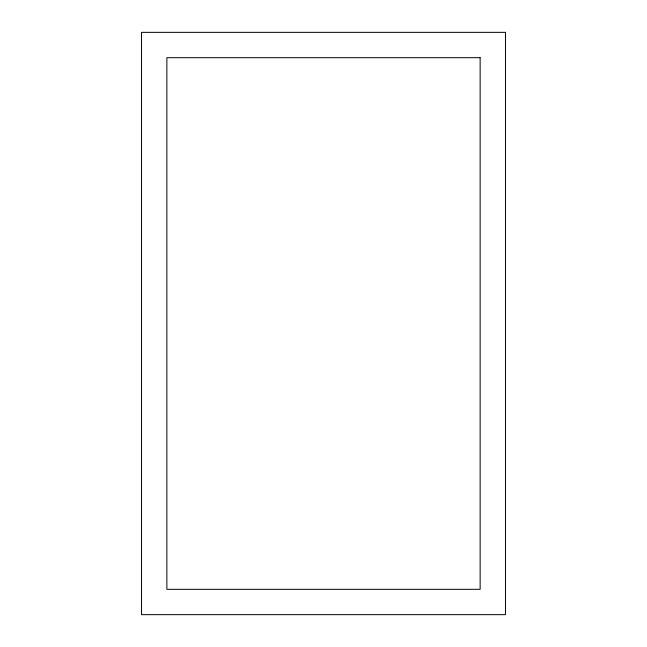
<?xml version="1.0" encoding="UTF-8"?>
<svg xmlns="http://www.w3.org/2000/svg" width="647" height="647" viewBox="0 0 647 647"><rect width="100%" height="100%" fill="white"/><g stroke="black" fill="none" stroke-linecap="round" stroke-linejoin="round"><path stroke-width="0.97" d="M505.469 32.35L141.531 32.35L141.531 614.65L505.469 614.65L505.469 32.35M480.139 57.68L166.861 57.68L166.861 589.32L480.139 589.32L480.139 57.68"/></g></svg>
